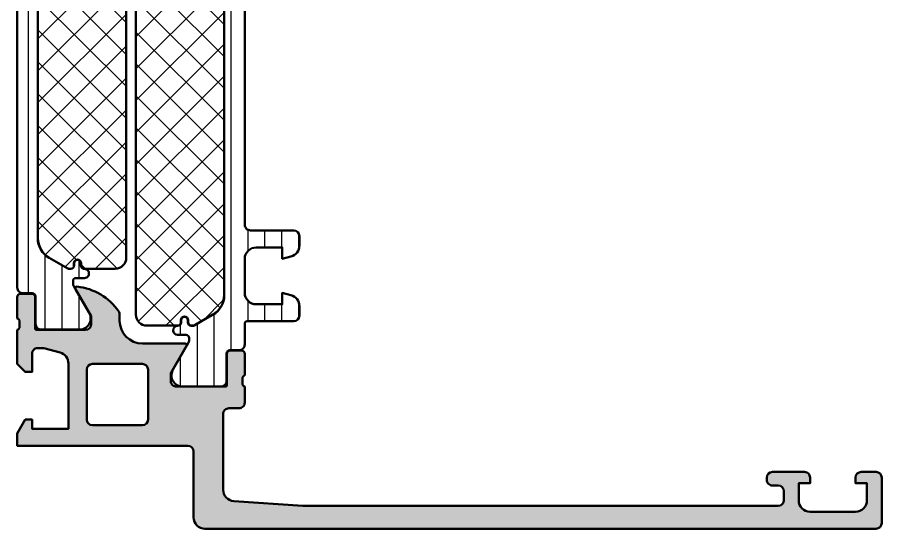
# Model space of a CAD drawing. Extents: x 0 to 78, y 0 to 90.
# Drawn here: x 2 to 78, y 0 to 45 of the extents above; entities that cross this region are included whole.
import ezdxf

# ---------------------------------------------------------------- set-up
doc = ezdxf.new("R2010")
doc.units = 0
for name, color, linetype, lineweight in [('0S-Alu contour', 7, 'Continuous', 50), ('0S-Alu hatch', 252, 'Continuous', 25), ('0S-Plastic contour', 254, 'Continuous', 50), ('0S-Plastic hatch', 253, 'Continuous', 25), ('0S-PT contour', 91, 'Continuous', 50), ('0S-PT hatch', 103, 'Continuous', 25)]:
    doc.layers.add(name, color=color, linetype=linetype, lineweight=lineweight)
pattern_1 = [(90, (0, 0), (-1.4859, 0), [])]
pattern_2 = [(135, (0, 0), (-1.403165018917055, -1.403165018917055), []), (225, (0, 0), (1.403165018917055, -1.403165018917055), [])]

# ---------------------------------------------------------------- blocks, each defined once
blk = doc.blocks.new('462450__830C498E_CF6E_484A_AFE0_2B5BCE3E3419_')
at = {"layer": '0S-Alu hatch'}
h = blk.add_hatch(color=256, dxfattribs=at)
edge = h.paths.add_edge_path()
edge.add_ellipse((18.50008919625605, 1.003023900099321), major_axis=(-1.000000000000048, 0), ratio=1, start_angle=0, end_angle=90.0000000000008, ccw=False)
edge.add_line((17.500089196256, 1.003023900099321), (17.50008919625649, 6.802922644659048))
edge.add_arc((17.0000891962565, 6.802922644659105), 0.4999999999999929, 0, 90)
edge.add_line((17.0000891962565, 7.302922644659098), (2.000224999478859, 7.302922644658863))
edge.add_line((2.000224999478859, 7.302922644658863), (2.000224999478433, 8.390580466918735))
edge.add_line((2.000224999478433, 8.390580466918735), (2.700212792447601, 9.603023900099487))
edge.add_line((2.700212792447601, 9.603023900099487), (3.300212792447567, 9.60302390009926))
edge.add_line((3.300212792447567, 9.60302390009926), (3.300212792447609, 8.80285051844325))
edge.add_line((3.300212792447609, 8.80285051844325), (6.500118103795315, 8.802850518443023))
edge.add_line((6.500118103795315, 8.802850518443023), (6.500118103797348, 14.5358521888871))
edge.add_arc((5.500118103797376, 14.53585218888744), 0.9999999999999715, 0, 75.0000000000012)
edge.add_line((5.758937148899869, 15.50177801517649), (4.325050393796928, 15.88598681324401))
edge.add_arc((4.195640871245643, 15.40302390009934), 0.5000000000001429, 75.00000000000148, 90.0000000000016)
edge.add_line((4.195640871245629, 15.90302390009948), (3.800212792446714, 15.9030239000995))
edge.add_arc((3.800212792446686, 15.4030239000995), 0.5, 89.99999999999675, 180)
edge.add_line((3.300212792446686, 15.4030239000995), (3.300212792447624, 13.80286251982015))
edge.add_line((3.300212792447624, 13.80286251982015), (2.700206688932922, 13.80286251981992))
edge.add_line((2.700206688932922, 13.80286251981992), (2.000224999478433, 14.50287472685136))
edge.add_line((2.000224999478433, 14.50287472685136), (2.000224999479783, 17.50302390009932))
edge.add_arc((1.921388552936761, 17.77054449209241), 0.2788950563274156, 286.4198764194896, 361.1645893740969)
edge.add_line((2.20022599947979, 17.77621290009078), (2.200225999479783, 18.22980690009081))
edge.add_arc((1.92135790383665, 18.23546755956785), 0.2789255417371147, 358.8371299271163, 433.5754054446469)
edge.add_line((2.0002249994798, 18.50301090009076), (2.000224999479783, 20.38302190009929))
edge.add_ellipse((2.300224999479781, 20.38302190009931), major_axis=(-0.2999999999999976, 0), ratio=1, start_angle=270.0000000000001, end_angle=360, ccw=False)
edge.add_line((2.30022499947978, 20.6830219000993), (3.280199318522591, 20.68302190009929))
edge.add_ellipse((3.280199318522592, 20.38302190009931), major_axis=(-0.2999999999999794, 0), ratio=1, start_angle=180, end_angle=270.00000000000034, ccw=False)
edge.add_line((3.580199318522574, 20.38302190009931), (3.580199318522574, 17.62302390009928))
edge.add_arc((3.700199318522621, 17.6230239000993), 0.1200000000000472, 180, 270)
edge.add_line((3.700199318522621, 17.50302390009925), (8.00013431649789, 17.50302390009925))
edge.add_arc((8.000134316497864, 18.00302390009922), 0.4999999999999716, 270.0000000000033, 360)
edge.add_line((8.500134316497835, 18.00302390009922), (8.500134316497778, 18.70302390009928))
edge.add_line((8.500134316497778, 18.70302390009928), (7.118638858875513, 21.09584422312668))
edge.add_ellipse((7.23844368471386, 21.16501357157426), major_axis=(-0.1383386968957694, 0), ratio=1, start_angle=-97.7024374942414, end_angle=29.999999999854595, ccw=False)
edge.add_ellipse((6.760956421657511, 16.32541027085277), major_axis=(-5.001352405552537, 0), ratio=1, start_angle=213.831086461185, end_angle=264.3081108363633, ccw=False)
edge.add_ellipse((10.50013431649695, 18.83154717032778), major_axis=(-0.4999999999999495, 0), ratio=1, start_angle=180, end_angle=213.827612701353, ccw=False)
edge.add_line((11.00013431649689, 18.83154717032777), (11.00013431649839, 18.30292952139657))
edge.add_arc((13.00013431649835, 18.30292952139977), 1.999999999999957, 180, 269.9999999999964)
edge.add_line((13.00013431649822, 16.30292952139981), (16.76201453184853, 16.30292952139958))
edge.add_ellipse((16.76201453184933, 16.16480973675074), major_axis=(-0.1381197846488362, 0), ratio=1, start_angle=150.0000000003202, end_angle=270.0000000003346, ccw=False)
edge.add_line((16.88162977412084, 16.09574984442699), (15.50013431649851, 13.70292952139951))
edge.add_line((15.50013431649851, 13.70292952139951), (15.50013431649844, 13.00292952139936))
edge.add_arc((16.0001343164984, 13.00292952139938), 0.4999999999999574, 180, 270.0000000000008)
edge.add_line((16.0001343164984, 12.50292952139942), (20.30015999745562, 12.50292952139942))
edge.add_arc((20.30015999745563, 12.62292952139938), 0.1199999999999619, 269.9999999999966, 360)
edge.add_line((20.42015999745559, 12.62292952139938), (20.42015999745558, 15.38292752139937))
edge.add_ellipse((20.7201599974556, 15.38292752139936), major_axis=(-0.3000000000000114, 0), ratio=1, start_angle=270, end_angle=360, ccw=False)
edge.add_line((20.7201599974556, 15.68292752139938), (21.70013431649836, 15.68292752139938))
edge.add_ellipse((21.70013431649836, 15.38292752139936), major_axis=(-0.3000000000000131, 0), ratio=1, start_angle=180, end_angle=269.9999999999993, ccw=False)
edge.add_line((22.00013431649837, 15.38292752139937), (22.00013431649838, 13.50291652139087))
edge.add_arc((22.07900141214156, 13.23537318086792), 0.2789255417371599, 106.4245945553558, 181.1628700728862)
edge.add_line((21.80013331649838, 13.22971252139087), (21.80013331649837, 12.77611852139086))
edge.add_arc((22.07897076304142, 12.77045011339248), 0.2788950563274378, 178.8354106259031, 253.5801235805096)
edge.add_line((22.00013431649838, 12.50292952139936), (22.00013431649836, 11.10292799552051))
edge.add_ellipse((21.50013431649824, 11.10292799552083), major_axis=(-0.5000000000001174, 0), ratio=1, start_angle=89.999999999963, end_angle=180, ccw=False)
edge.add_line((21.50013431649792, 10.60292799552071), (20.60013431649691, 10.60292799552071))
edge.add_arc((20.59999657905572, 10.10302063113705), 0.4999073833587774, 89.98421352749843, 179.9972906702997)
edge.add_line((20.10008919625585, 10.10304427011941), (20.1000891962572, 3.435224590089134))
edge.add_arc((21.10008919625719, 3.435224590089333), 0.9999999999999857, 180, 265.9042045137903)
edge.add_line((21.028664946924, 2.437778563175013), (27.10009529977538, 2.003020848341421))
edge.add_line((27.10009529977538, 2.003020848341421), (68.9000891962562, 2.003020848341648))
edge.add_arc((68.90007263279722, 2.503037411801088), 0.5000165637337787, 270.0018979697134, 359.9981020302674)
edge.add_line((69.40008919625666, 2.503020848341935), (69.40008919625711, 3.303023900099219))
edge.add_arc((68.90005409709146, 3.302988800933817), 0.5000351003975082, 0.0040217857437439, 89.99597821421769)
edge.add_line((68.90008919625711, 3.803023900099461), (68.40008919625711, 3.803023900099461))
edge.add_ellipse((68.4000891962563, 4.303023900100011), major_axis=(-0.5000000000005507, 0), ratio=1, start_angle=0, end_angle=90.00000000009283, ccw=False)
edge.add_line((67.90008919625575, 4.303023900100015), (67.9000891962562, 4.503023900099279))
edge.add_ellipse((68.4000891962562, 4.503023900099495), major_axis=(-0.5000000000000142, 0), ratio=1, start_angle=270.00000000000165, end_angle=360, ccw=False)
edge.add_line((68.4000891962562, 5.003023900099506), (71.20007698922541, 5.003023900099279))
edge.add_ellipse((71.200134464028, 4.50308137490278), major_axis=(-0.4999425285002313, 0), ratio=1, start_angle=179.9934131155661, end_angle=270.0065868843641, ccw=False)
edge.add_line((71.7000769892245, 4.503023900099579), (71.70007698922495, 4.003023900099279))
edge.add_line((71.70007698922495, 4.003023900099279), (70.70007698922541, 4.003023900099279))
edge.add_line((70.70007698922541, 4.003023900099279), (70.70007698922495, 2.503023900099506))
edge.add_arc((71.70015385893407, 2.503100769808625), 1.000076872663367, 180.0044039714515, 269.9955960286358)
edge.add_line((71.70007698922495, 1.503023900099506), (75.70007698922541, 1.503023900099279))
edge.add_arc((75.70011396291864, 2.502986926405142), 0.9999630269894156, 269.9978814850967, 360.0021185150526)
edge.add_line((76.7000769892245, 2.503023900100976), (76.70007698922495, 4.003023900099961))
edge.add_line((76.70007698922495, 4.003023900099961), (75.70007698922495, 4.003023900099279))
edge.add_line((75.70007698922495, 4.003023900099279), (75.70007698922495, 4.503023900099051))
edge.add_ellipse((76.20011388801457, 4.502987001309651), major_axis=(-0.5000369001510369, 0), ratio=1, start_angle=270.00422797775406, end_angle=359.99577202221616, ccw=False)
edge.add_line((76.20007698922541, 5.003023900099265), (77.50012581735086, 5.003023900099279))
edge.add_ellipse((77.50005832983322, 4.502956412582552), major_axis=(-0.5000674920706774, 0), ratio=1, start_angle=180.007732456117, end_angle=269.9922675438743, ccw=False)
edge.add_line((78.00012581734995, 4.503023900100112), (78.00012581734995, 0.503023900099052))
edge.add_ellipse((77.5000583298323, 0.503091387616933), major_axis=(-0.5000674920716048, 0), ratio=1, start_angle=90.00773245612731, end_angle=179.9922675437889, ccw=False)
edge.add_line((77.50012581734995, 0.0030239000992792), (18.50008919625607, 0.0030239000992722))
edge = h.paths.add_edge_path()
edge.add_arc((13.00011810379578, 14.00292264465908), 0.5, 0, 90)
edge.add_line((13.00011810379578, 14.50292264465908), (8.600118103795692, 14.50292264465884))
edge.add_arc((8.600118103795692, 14.00292264465884), 0.5, 90, 180)
edge.add_line((8.100118103795692, 14.00292264465884), (8.100118103795692, 9.602922644658975))
edge.add_arc((8.600118103795692, 9.602922644658975), 0.5, 180, 270)
edge.add_line((8.600118103795692, 9.102922644658975), (13.00011810379578, 9.102922644658975))
edge.add_arc((13.00011810379578, 9.602922644658975), 0.5, 270, 360)
edge.add_line((13.50011810379578, 9.602922644658975), (13.50011810379578, 14.00292264465908))
at = {"layer": '0S-Alu contour', "color": 7}
for points in [[(2.30022499947978, 20.6830219000993), (3.280199318522591, 20.68302190009929)], [(8.500134316497835, 18.00302390009922), (8.500134316497778, 18.70302390009928), (7.118638858875513, 21.09584422312668)], [(2.0002249994798, 18.50301090009076), (2.000224999479783, 20.38302190009929)], [(3.580199318522574, 20.38302190009931), (3.580199318522574, 17.62302390009928)], [(11.00013431649689, 18.83154717032777), (11.00013431649839, 18.30292952139657)], [(3.300212792446686, 15.4030239000995), (3.300212792447624, 13.80286251982015), (2.700206688932922, 13.80286251981992), (2.000224999478433, 14.50287472685136), (2.000224999479783, 17.50302390009932)], [(2.20022599947979, 17.77621290009078), (2.200225999479783, 18.22980690009081)], [(3.700199318522621, 17.50302390009925), (8.00013431649789, 17.50302390009925)], [(13.00013431649822, 16.30292952139981), (16.76201453184853, 16.30292952139958)], [(16.88162977412084, 16.09574984442699), (15.50013431649851, 13.70292952139951), (15.50013431649844, 13.00292952139936)], [(4.195640871245629, 15.90302390009948), (3.800212792446714, 15.9030239000995)], [(5.758937148899869, 15.50177801517649), (4.325050393796928, 15.88598681324401)], [(20.42015999745559, 12.62292952139938), (20.42015999745558, 15.38292752139937)], [(20.7201599974556, 15.68292752139938), (21.70013431649836, 15.68292752139938)], [(22.00013431649837, 15.38292752139937), (22.00013431649838, 13.50291652139087)], [(17.0000891962565, 7.302922644659098), (2.000224999478859, 7.302922644658863), (2.000224999478433, 8.390580466918735), (2.700212792447601, 9.603023900099487), (3.300212792447567, 9.60302390009926), (3.300212792447609, 8.80285051844325), (6.500118103795315, 8.802850518443023), (6.500118103797348, 14.5358521888871)], [(13.00011810379578, 14.50292264465908), (8.600118103795692, 14.50292264465884)], [(8.100118103795692, 14.00292264465884), (8.100118103795692, 9.602922644658975)], [(13.50011810379578, 9.602922644658975), (13.50011810379578, 14.00292264465908)], [(21.80013331649838, 13.22971252139087), (21.80013331649837, 12.77611852139086)], [(16.0001343164984, 12.50292952139942), (20.30015999745562, 12.50292952139942)], [(22.00013431649838, 12.50292952139936), (22.00013431649836, 11.10292799552051)], [(20.10008919625585, 10.10304427011941), (20.1000891962572, 3.435224590089134)], [(21.50013431649792, 10.60292799552071), (20.60013431649691, 10.60292799552071)], [(8.600118103795692, 9.102922644658975), (13.00011810379578, 9.102922644658975)], [(17.500089196256, 1.003023900099321), (17.50008919625649, 6.802922644659048)], [(68.4000891962562, 5.003023900099506), (71.20007698922541, 5.003023900099279)], [(76.20007698922541, 5.003023900099265), (77.50012581735086, 5.003023900099279)], [(67.90008919625575, 4.303023900100015), (67.9000891962562, 4.503023900099279)], [(68.90008919625711, 3.803023900099461), (68.40008919625711, 3.803023900099461)], [(71.7000769892245, 4.503023900099579), (71.70007698922495, 4.003023900099279), (70.70007698922541, 4.003023900099279), (70.70007698922495, 2.503023900099506)], [(76.7000769892245, 2.503023900100976), (76.70007698922495, 4.003023900099961), (75.70007698922495, 4.003023900099279), (75.70007698922495, 4.503023900099051)], [(78.00012581734995, 4.503023900100112), (78.00012581734995, 0.503023900099052)], [(69.40008919625666, 2.503020848341935), (69.40008919625711, 3.303023900099219)], [(21.028664946924, 2.437778563175013), (27.10009529977538, 2.003020848341421), (68.9000891962562, 2.003020848341648)], [(71.70007698922495, 1.503023900099506), (75.70007698922541, 1.503023900099279)], [(77.50012581734995, 0.0030239000992792), (18.50008919625607, 0.0030239000992722)]]:
    blk.add_lwpolyline(points, dxfattribs=at)
at = {"layer": '0S-Alu contour', "color": 7, "extrusion": (0, 0, -1)}
for centre, radius, start, end in [((-7.23844368471386, 21.16501357157426), 0.1383386968957694, 330.0000000001454, 97.70243749424141), ((-6.760956421657511, 16.32541027085277), 5.001352405552537, 95.69188916363666, 146.168913538815), ((-2.300224999479781, 20.38302190009931), 0.2999999999999976, 0, 89.99999999999991), ((-3.280199318522592, 20.38302190009931), 0.2999999999999794, 89.99999999999967, 180), ((-10.50013431649695, 18.83154717032778), 0.4999999999999495, 146.172387298647, 180), ((-16.76201453184933, 16.16480973675074), 0.1381197846488362, 89.99999999966545, 209.9999999996799), ((-20.7201599974556, 15.38292752139936), 0.3000000000000114, 0, 90), ((-21.70013431649836, 15.38292752139936), 0.3000000000000131, 90.00000000000067, 180), ((-21.50013431649824, 11.10292799552083), 0.5000000000001174, 180, 270.000000000037), ((-68.4000891962562, 4.503023900099495), 0.5000000000000142, 0, 89.99999999999837), ((-71.200134464028, 4.50308137490278), 0.4999425285002313, 89.99341311563593, 180.006586884434), ((-76.20011388801457, 4.502987001309651), 0.5000369001510369, 0.004227977783813, 89.99577202224596), ((-77.50005832983322, 4.502956412582552), 0.5000674920706774, 90.0077324561257, 179.992267543883), ((-68.4000891962563, 4.303023900100011), 0.5000000000005507, 269.9999999999072, 0), ((-18.50008919625605, 1.003023900099321), 1.000000000000048, 269.9999999999992, 0), ((-77.5000583298323, 0.503091387616933), 0.5000674920716048, 180.0077324562112, 269.9922675438727)]:
    blk.add_arc(centre, radius, start, end, dxfattribs=at)
at = {"layer": '0S-Alu contour', "color": 7}
for centre, radius, start, end in [((1.92135790383665, 18.23546755956785), 0.2789255417371147, 358.8371299271163, 73.57540544464696), ((13.00013431649835, 18.30292952139977), 1.999999999999957, 180, 269.9999999999964), ((1.921388552936761, 17.77054449209241), 0.2788950563274156, 286.4198764194896, 1.164589374096924), ((3.700199318522621, 17.6230239000993), 0.1200000000000472, 180, 270), ((8.000134316497864, 18.00302390009922), 0.4999999999999716, 270.0000000000033, 0), ((3.800212792446686, 15.4030239000995), 0.5, 89.99999999999675, 180), ((4.195640871245643, 15.40302390009934), 0.5000000000001429, 75.00000000000148, 90.0000000000016), ((5.500118103797376, 14.53585218888744), 0.9999999999999715, 0, 75.0000000000012), ((8.600118103795692, 14.00292264465884), 0.5, 90, 180), ((13.00011810379578, 14.00292264465908), 0.5, 0, 90), ((16.0001343164984, 13.00292952139938), 0.4999999999999574, 180, 270.0000000000008), ((22.07900141214156, 13.23537318086792), 0.2789255417371599, 106.4245945553558, 181.1628700728862), ((20.30015999745563, 12.62292952139938), 0.1199999999999619, 269.9999999999966, 0), ((22.07897076304142, 12.77045011339248), 0.2788950563274378, 178.8354106259031, 253.5801235805096), ((20.59999657905572, 10.10302063113705), 0.4999073833587774, 89.98421352749843, 179.9972906702997), ((8.600118103795692, 9.602922644658975), 0.5, 180, 270), ((13.00011810379578, 9.602922644658975), 0.5, 270, 0), ((17.0000891962565, 6.802922644659105), 0.4999999999999929, 0, 90), ((68.90005409709146, 3.302988800933817), 0.5000351003975082, 0.0040217857437439, 89.99597821421769), ((21.10008919625719, 3.435224590089333), 0.9999999999999857, 180, 265.9042045137903), ((68.90007263279722, 2.503037411801088), 0.5000165637337787, 270.0018979697134, 359.9981020302674), ((71.70015385893407, 2.503100769808625), 1.000076872663367, 180.0044039714515, 269.9955960286358), ((75.70011396291864, 2.502986926405142), 0.9999630269894156, 269.9978814850967, 0.0021185150526193)]:
    blk.add_arc(centre, radius, start, end, dxfattribs=at)
blk = doc.blocks.new('284595__E74F03B7_A7FE_47A0_868B_E4A21D942845___0EAB4487_443A_42F8_9140_48E442396E4C_')
at = {"layer": '0S-Plastic hatch'}
h = blk.add_hatch(dxfattribs=at)
h.set_pattern_fill('ANSI31', color=256, scale=0.4680000000000001, angle=45, style=0)
h.set_pattern_definition(pattern_1)
edge = h.paths.add_edge_path()
edge.add_arc((26.30028497911076, 63.75292952144656), 0.4999999999999858, 0, 89.99999999999837)
edge.add_line((26.30028497911077, 64.25292952144655), (22.20028497911076, 64.25292952144649))
edge.add_ellipse((22.20028497911074, 64.45292952144649), major_axis=(-0.2000000000000028, 0), ratio=1, start_angle=0, end_angle=90.00000000000409, ccw=False)
edge.add_line((22.00028497911074, 64.45292952144649), (22.00028497911075, 66.292935200356))
edge.add_arc((21.50028765801305, 66.29293520035601), 0.4999973210976947, 0, 90.000306982025)
edge.add_line((21.50028497910386, 66.79293252144653), (20.68995364577051, 66.79293252144652))
edge.add_ellipse((20.68995364577054, 67.09293252144654), major_axis=(-0.3000000000000256, 0), ratio=1, start_angle=0, end_angle=89.99999999999528, ccw=False)
edge.add_line((20.38995364577051, 67.09293252144653), (20.39028559616753, 69.49293090438279))
edge.add_arc((19.89028961872891, 69.49293354400788), 0.4999959774455904, 359.9996975182267, 450.0003024811834)
edge.add_line((19.89028697910385, 69.99292952144648), (16.41374548100435, 69.99292952144651))
edge.add_arc((16.5560561299957, 69.00311144672366), 0.9999960709244742, 98.18160805189984, 212.7270160998403)
edge.add_line((15.71480348100436, 68.46247652144652), (17.03332033031551, 66.17873803477421))
edge.add_ellipse((16.60030761358519, 65.9287380604747), major_axis=(-0.4999999999999406, 0), ratio=1, start_angle=179.9942561767025, end_angle=209.9999965993448, ccw=False)
edge.add_line((17.10030761107268, 65.92868793616069), (17.10028497910133, 65.70292952146409))
edge.add_ellipse((16.85028497908383, 65.70292952146404), major_axis=(-0.2500000000174971, 0), ratio=1, start_angle=90.0000000000008, end_angle=180, ccw=False)
edge.add_line((16.85028497908384, 65.45292952144655), (16.09987833971975, 65.45292952144652))
edge.add_arc((16.09987833971975, 65.05367044832977), 0.3992590731167524, 90, 270)
edge.add_ellipse((16.09987833971976, 64.35292952144644), major_axis=(-0.3014818537665747, 0), ratio=1, start_angle=180, end_angle=270.00000000000136, ccw=False)
edge.add_line((16.40136019348633, 64.35292952144644), (16.40136019348633, 64.15235872616027))
edge.add_arc((16.70078939820009, 64.1523587261603), 0.2994292047137605, 180, 360)
edge.add_line((17.00021860291385, 64.1523587261603), (17.00021860291386, 64.35292952144658))
edge.add_ellipse((17.30021860291383, 64.35292952144655), major_axis=(-0.2999999999999723, 0), ratio=1, start_angle=273.39363927145496, end_angle=360, ccw=False)
edge.add_line((17.2824599370254, 64.65240344315905), (17.46529778857118, 64.65240344315905))
edge.add_ellipse((17.46529778857136, 64.45240344315914), major_axis=(-0.1999999999999034, 0), ratio=1, start_angle=240.0000000000336, end_angle=270.0000000000529, ccw=False)
edge.add_line((17.56529778857122, 64.625608523916), (19.20028497911077, 63.68164822933627))
edge.add_ellipse((18.20028497911083, 61.94959742176747), major_axis=(-1.999999999999896, 0), ratio=1, start_angle=180, end_angle=240.0000000000005, ccw=False)
edge.add_line((20.20028497911074, 61.94959742176748), (20.20028497911074, 20.55626162107838))
edge.add_ellipse((18.20028497911078, 20.5562616210784), major_axis=(-1.99999999999996, 0), ratio=1, start_angle=119.99999999999909, end_angle=180, ccw=False)
edge.add_line((19.20028497911073, 18.82421081350954), (17.56529778857123, 17.88025051893002))
edge.add_ellipse((17.46529778857104, 18.05345559968675), major_axis=(-0.1999999999999573, 0), ratio=1, start_angle=90.00000000006719, end_angle=120.000000000071, ccw=False)
edge.add_line((17.46529778857128, 17.8534555996868), (17.28245993702538, 17.85345559968685))
edge.add_ellipse((17.3002186029138, 18.1529295213993), major_axis=(-0.2999999999999499, 0), ratio=1, start_angle=0, end_angle=86.60636072854618, ccw=False)
edge.add_line((17.00021860291385, 18.1529295213993), (17.00021860291386, 18.35350031668555))
edge.add_arc((16.70078939820009, 18.35350031668557), 0.2994292047137641, 0, 180)
edge.add_line((16.40136019348633, 18.35350031668557), (16.40136019348634, 18.15292952139929))
edge.add_ellipse((16.09987833971981, 18.15292952139941), major_axis=(-0.3014818537665249, 0), ratio=1, start_angle=89.99999999998852, end_angle=180, ccw=False)
edge.add_arc((16.09987833971975, 17.4521885945161), 0.3992590731167667, 90, 270)
edge.add_line((16.09987833971975, 17.05292952139933), (16.85028497908388, 17.05292952139932))
edge.add_ellipse((16.85028497908386, 16.80292952138184), major_axis=(-0.2500000000174793, 0), ratio=1, start_angle=180, end_angle=269.9999999999943, ccw=False)
edge.add_line((17.10028497910134, 16.80292952138184), (17.10030761107269, 16.57717110668496))
edge.add_ellipse((16.60030761358509, 16.57712098237117), major_axis=(-0.5000000000000494, 0), ratio=1, start_angle=150.0000034006562, end_angle=180.0057438232342, ccw=False)
edge.add_line((17.03332033031551, 16.3271210080716), (15.71480348100436, 14.04338252139932))
edge.add_arc((16.5560561299957, 13.50274759612217), 0.9999960709244671, 147.2729839001594, 261.8183919481003)
edge.add_line((16.41374548100435, 12.51292952139933), (19.89028697910385, 12.51292952139933))
edge.add_arc((19.89028961872891, 13.01292549883794), 0.4999959774455833, 269.9996975188153, 360.0003024817733)
edge.add_line((20.39028559616753, 13.01292813846814), (20.38995364577051, 15.41292652139931))
edge.add_ellipse((20.68995364577052, 15.41292652139931), major_axis=(-0.3000000000000114, 0), ratio=1, start_angle=270, end_angle=360, ccw=False)
edge.add_line((20.68995364577052, 15.71292652139932), (21.50028497910387, 15.71292652139932))
edge.add_arc((21.50028765801305, 16.21292384248984), 0.4999973210976948, 269.9996930179751, 360)
edge.add_line((22.00028497911075, 16.21292384248984), (22.00028497911075, 18.05292952139926))
edge.add_ellipse((22.20028497911077, 18.05292952139931), major_axis=(-0.2000000000000277, 0), ratio=1, start_angle=270.0000000000122, end_angle=360, ccw=False)
edge.add_line((22.20028497911073, 18.25292952139934), (26.30028497911076, 18.25292952139928))
edge.add_arc((26.30028497911075, 18.75292952139928), 0.5, 270.0000000000008, 360)
edge.add_line((26.80028497911075, 18.75292952139928), (26.80028497911074, 19.58367874477365))
edge.add_arc((25.80028497911075, 19.58367874477366), 0.9999999999999893, 0, 74.99999999999902)
edge.add_line((26.05910402421329, 20.54960457106272), (25.30028497911075, 20.75292952139934))
edge.add_line((25.30028497911075, 20.75292952139934), (25.30028497911075, 19.75292952139934))
edge.add_line((25.30028497911075, 19.75292952139934), (23.00028497911075, 19.75292952139934))
edge.add_ellipse((23.00028497911074, 20.75292952139934), major_axis=(-0.9999999999999964, 0), ratio=1, start_angle=0, end_angle=90.00000000000023, ccw=False)
edge.add_line((22.00028497911074, 20.75292952139934), (22.00028497911075, 23.75292952139941))
edge.add_ellipse((23.00028497911068, 23.75292952139933), major_axis=(-0.9999999999999324, 0), ratio=1, start_angle=269.99999999999716, end_angle=360, ccw=False)
edge.add_line((23.00028497911073, 24.75292952139927), (25.30028497911074, 24.75292952139933))
edge.add_line((25.30028497911074, 24.75292952139933), (25.30028497911074, 23.7529295213994))
edge.add_line((25.30028497911074, 23.7529295213994), (26.0591040242132, 23.95625447173587))
edge.add_arc((25.80028497911066, 24.92218029802504), 1.000000000000099, 284.9999999999999, 360)
edge.add_line((26.80028497911076, 24.92218029802504), (26.80028497911075, 25.75292952139937))
edge.add_arc((26.30028497911078, 25.75292952139937), 0.4999999999999681, 0, 89.99999999999837)
edge.add_line((26.30028497911079, 26.25292952139933), (22.50028497911074, 26.25292952139935))
edge.add_ellipse((22.50028497911072, 26.75292952139933), major_axis=(-0.4999999999999858, 0), ratio=1, start_angle=0, end_angle=90.00000000000239, ccw=False)
edge.add_line((22.00028497911074, 26.75292952139933), (22.00028497911075, 55.75292952144648))
edge.add_ellipse((22.50028497911074, 55.75292952144653), major_axis=(-0.4999999999999965, 0), ratio=1, start_angle=270.0000000000004, end_angle=360, ccw=False)
edge.add_line((22.50028497911074, 56.25292952144653), (26.30028497911081, 56.25292952144652))
edge.add_arc((26.30028497911078, 56.75292952144648), 0.4999999999999574, 270.0000000000041, 360)
edge.add_line((26.80028497911074, 56.75292952144648), (26.80028497911075, 57.58367874482093))
edge.add_arc((25.80028497911077, 57.58367874482093), 0.9999999999999786, 0, 75.00000000000098)
edge.add_line((26.05910402421327, 58.54960457110998), (25.30028497911074, 58.75292952144652))
edge.add_line((25.30028497911074, 58.75292952144652), (25.30028497911074, 57.75292952144653))
edge.add_line((25.30028497911074, 57.75292952144653), (23.00028497911077, 57.75292952144653))
edge.add_ellipse((23.00028497911074, 58.75292952144652), major_axis=(-1, 0), ratio=1, start_angle=0, end_angle=90.00000000000159, ccw=False)
edge.add_line((22.00028497911074, 58.75292952144651), (22.00028497911075, 61.75292952144658))
edge.add_ellipse((23.00028497911076, 61.75292952144651), major_axis=(-1.00000000000001, 0), ratio=1, start_angle=269.99999999999795, end_angle=360, ccw=False)
edge.add_line((23.00028497911079, 62.75292952144653), (25.30028497911074, 62.75292952144647))
edge.add_line((25.30028497911074, 62.75292952144647), (25.30028497911074, 61.75292952144654))
edge.add_line((25.30028497911074, 61.75292952144654), (26.0591040242133, 61.95625447178318))
edge.add_arc((25.80028497911082, 62.92218029807218), 0.9999999999999237, 284.9999999999984, 360)
edge.add_line((26.80028497911075, 62.92218029807218), (26.80028497911074, 63.75292952144656))
at = {"layer": '0S-Plastic contour', "color": 7}
for points in [[(19.89028697910385, 69.99292952144648), (16.41374548100435, 69.99292952144651)], [(20.38995364577051, 67.09293252144653), (20.39028559616753, 69.49293090438279)], [(15.71480348100436, 68.46247652144652), (17.03332033031551, 66.17873803477421)], [(21.50028497910386, 66.79293252144653), (20.68995364577051, 66.79293252144652)], [(22.00028497911074, 64.45292952144649), (22.00028497911075, 66.292935200356)], [(16.85028497908384, 65.45292952144655), (16.09987833971975, 65.45292952144652)], [(17.10030761107268, 65.92868793616069), (17.10028497910133, 65.70292952146409)], [(17.2824599370254, 64.65240344315905), (17.46529778857118, 64.65240344315905)], [(17.56529778857122, 64.625608523916), (19.20028497911077, 63.68164822933627)], [(16.40136019348633, 64.35292952144644), (16.40136019348633, 64.15235872616027)], [(17.00021860291385, 64.1523587261603), (17.00021860291386, 64.35292952144658)], [(26.30028497911077, 64.25292952144655), (22.20028497911076, 64.25292952144649)], [(26.80028497911075, 62.92218029807218), (26.80028497911074, 63.75292952144656)], [(23.00028497911079, 62.75292952144653), (25.30028497911074, 62.75292952144647), (25.30028497911074, 61.75292952144654), (26.0591040242133, 61.95625447178318)], [(20.20028497911074, 61.94959742176748), (20.20028497911074, 20.55626162107838)], [(22.00028497911074, 58.75292952144651), (22.00028497911075, 61.75292952144658)], [(26.05910402421327, 58.54960457110998), (25.30028497911074, 58.75292952144652), (25.30028497911074, 57.75292952144653), (23.00028497911077, 57.75292952144653)], [(26.80028497911074, 56.75292952144648), (26.80028497911075, 57.58367874482093)], [(22.50028497911074, 56.25292952144653), (26.30028497911081, 56.25292952144652)], [(22.00028497911074, 26.75292952139933), (22.00028497911075, 55.75292952144648)], [(26.30028497911079, 26.25292952139933), (22.50028497911074, 26.25292952139935)], [(26.80028497911076, 24.92218029802504), (26.80028497911075, 25.75292952139937)], [(23.00028497911073, 24.75292952139927), (25.30028497911074, 24.75292952139933), (25.30028497911074, 23.7529295213994), (26.0591040242132, 23.95625447173587)], [(22.00028497911074, 20.75292952139934), (22.00028497911075, 23.75292952139941)], [(26.05910402421329, 20.54960457106272), (25.30028497911075, 20.75292952139934), (25.30028497911075, 19.75292952139934), (23.00028497911075, 19.75292952139934)], [(26.80028497911075, 18.75292952139928), (26.80028497911074, 19.58367874477365)], [(16.40136019348633, 18.35350031668557), (16.40136019348634, 18.15292952139929)], [(17.00021860291385, 18.1529295213993), (17.00021860291386, 18.35350031668555)], [(19.20028497911073, 18.82421081350954), (17.56529778857123, 17.88025051893002)], [(22.20028497911073, 18.25292952139934), (26.30028497911076, 18.25292952139928)], [(17.46529778857128, 17.8534555996868), (17.28245993702538, 17.85345559968685)], [(22.00028497911075, 16.21292384248984), (22.00028497911075, 18.05292952139926)], [(16.09987833971975, 17.05292952139933), (16.85028497908388, 17.05292952139932)], [(17.10028497910134, 16.80292952138184), (17.10030761107269, 16.57717110668496)], [(17.03332033031551, 16.3271210080716), (15.71480348100436, 14.04338252139932)], [(20.39028559616753, 13.01292813846814), (20.38995364577051, 15.41292652139931)], [(20.68995364577052, 15.71292652139932), (21.50028497910387, 15.71292652139932)], [(16.41374548100435, 12.51292952139933), (19.89028697910385, 12.51292952139933)]]:
    blk.add_lwpolyline(points, dxfattribs=at)
for centre, radius, start, end in [((16.5560561299957, 69.00311144672366), 0.9999960709244742, 98.18160805189984, 212.7270160998403), ((19.89028961872891, 69.49293354400788), 0.4999959774455904, 359.9996975182267, 90.00030248118344), ((21.50028765801305, 66.29293520035601), 0.4999973210976947, 0, 90.000306982025), ((16.09987833971975, 65.05367044832977), 0.3992590731167524, 90, 270), ((16.70078939820009, 64.1523587261603), 0.2994292047137605, 180, 0), ((26.30028497911076, 63.75292952144656), 0.4999999999999858, 0, 89.99999999999837), ((25.80028497911082, 62.92218029807218), 0.9999999999999237, 284.9999999999984, 0), ((25.80028497911077, 57.58367874482093), 0.9999999999999786, 0, 75.00000000000098), ((26.30028497911078, 56.75292952144648), 0.4999999999999574, 270.0000000000041, 0), ((26.30028497911078, 25.75292952139937), 0.4999999999999681, 0, 89.99999999999837), ((25.80028497911066, 24.92218029802504), 1.000000000000099, 284.9999999999999, 0), ((25.80028497911075, 19.58367874477366), 0.9999999999999893, 0, 74.99999999999902), ((16.70078939820009, 18.35350031668557), 0.2994292047137641, 0, 180), ((26.30028497911075, 18.75292952139928), 0.5, 270.0000000000008, 0), ((16.09987833971975, 17.4521885945161), 0.3992590731167667, 90, 270), ((21.50028765801305, 16.21292384248984), 0.4999973210976948, 269.9996930179751, 0), ((16.5560561299957, 13.50274759612217), 0.9999960709244671, 147.2729839001594, 261.8183919481003), ((19.89028961872891, 13.01292549883794), 0.4999959774455833, 269.9996975188153, 0.0003024817733149)]:
    blk.add_arc(centre, radius, start, end, dxfattribs=at)
at = {"layer": '0S-Plastic contour', "color": 7, "extrusion": (0, 0, -1)}
for centre, radius, start, end in [((-20.68995364577054, 67.09293252144654), 0.3000000000000256, 270.0000000000047, 0), ((-16.60030761358519, 65.9287380604747), 0.4999999999999406, 150.0000034006552, 180.0057438232976), ((-16.85028497908383, 65.70292952146404), 0.2500000000174971, 180, 269.9999999999992), ((-16.09987833971976, 64.35292952144644), 0.3014818537665747, 89.99999999999864, 180), ((-17.30021860291383, 64.35292952144655), 0.2999999999999723, 0, 86.60636072854504), ((-17.46529778857136, 64.45240344315914), 0.1999999999999034, 89.99999999994708, 119.9999999999664), ((-22.20028497911074, 64.45292952144649), 0.2000000000000028, 269.9999999999959, 0), ((-18.20028497911083, 61.94959742176747), 1.999999999999896, 119.9999999999995, 180), ((-23.00028497911076, 61.75292952144651), 1.00000000000001, 0, 90.00000000000205), ((-23.00028497911074, 58.75292952144652), 1, 269.9999999999984, 0), ((-22.50028497911074, 55.75292952144653), 0.4999999999999965, 0, 89.99999999999959), ((-22.50028497911072, 26.75292952139933), 0.4999999999999858, 269.9999999999976, 0), ((-23.00028497911068, 23.75292952139933), 0.9999999999999324, 0, 90.00000000000286), ((-18.20028497911078, 20.5562616210784), 1.99999999999996, 180, 240.000000000001), ((-23.00028497911074, 20.75292952139934), 0.9999999999999964, 269.9999999999998, 0), ((-22.20028497911077, 18.05292952139931), 0.2000000000000277, 0, 89.99999999998779), ((-16.09987833971981, 18.15292952139941), 0.3014818537665249, 180, 270.0000000000115), ((-17.3002186029138, 18.1529295213993), 0.2999999999999499, 273.3936392714538, 0), ((-17.46529778857104, 18.05345559968675), 0.1999999999999573, 239.999999999929, 269.9999999999328), ((-16.85028497908386, 16.80292952138184), 0.2500000000174793, 90.0000000000057, 180), ((-16.60030761358509, 16.57712098237117), 0.5000000000000494, 179.9942561767658, 209.9999965993439), ((-20.68995364577052, 15.41292652139931), 0.3000000000000114, 0, 90)]:
    blk.add_arc(centre, radius, start, end, dxfattribs=at)
blk = doc.blocks.new('442380__8EC5AEBF_C366_4B88_8F15_31DC33D6F70D_')
at = {"layer": '0S-PT hatch'}
h = blk.add_hatch(dxfattribs=at)
h.set_pattern_fill('ANSI37', color=256, scale=0.625, angle=90, style=0)
h.set_pattern_definition(pattern_2)
edge = h.paths.add_edge_path()
edge.add_line((16.09987833971942, 64.63313284109483), (13.40028497912786, 64.63313284114196))
edge.add_arc((13.40028497911072, 63.65313284114199), 0.9799999999999685, 89.9999999989981, 180)
edge.add_line((12.42028497911075, 63.65313284114199), (12.42028497911074, 18.85272620170384))
edge.add_arc((13.40028497911075, 18.85272620170383), 0.9799999999999897, 180, 270)
edge.add_line((13.40028497911075, 17.87272620170384), (16.10136019348633, 17.87272620170385))
edge.add_arc((16.10136019348633, 18.15272620170386), 0.2800000000000011, 270.0000000000014, 360)
edge.add_line((16.38136019348633, 18.15272620170386), (16.38136019348634, 18.35329699699009))
edge.add_ellipse((16.7007893982001, 18.35329699699009), major_axis=(-0.3194292047137601, 0), ratio=1, start_angle=180, end_angle=360, ccw=False)
edge.add_line((17.02021860291386, 18.35329699699009), (17.02021860291386, 18.15272620170386))
edge.add_arc((17.30021860291385, 18.15272620170384), 0.2799999999999798, 180, 266.4872129359842)
edge.add_line((17.28306263944236, 17.87325227999136), (17.4652977885712, 17.87325227999136))
edge.add_arc((17.46529778857119, 18.05325227999137), 0.1800000000000068, 270.0000000000033, 300.0000000000008)
edge.add_line((17.5552977885712, 17.89736770731016), (19.19028497911074, 18.84132800188973))
edge.add_arc((18.20028497911075, 20.55605830138294), 1.979999999999984, 299.9999999999994, 360)
edge.add_line((20.18028497911074, 20.55605830138294), (20.18028497911073, 61.94939410207197))
edge.add_arc((18.20028497911075, 61.94939410207197), 1.979999999999982, 0, 59.99999999999985)
edge.add_line((19.19028497911074, 63.66412440156515), (17.55529778857119, 64.60808469614472))
edge.add_arc((17.4652977885712, 64.45220012346358), 0.179999999999936, 59.99999999999221, 89.99999999999324)
edge.add_line((17.46529778857122, 64.63220012346352), (17.28306263944231, 64.63220012346352))
edge.add_arc((17.30021860291385, 64.35272620175103), 0.279999999999997, 93.51278706402572, 180)
edge.add_line((17.02021860291386, 64.35272620175103), (17.02021860291385, 64.1521554064648))
edge.add_ellipse((16.70025179101229, 64.1521554064648), major_axis=(-0.3199668119015619, 0), ratio=1, start_angle=0, end_angle=180, ccw=False)
edge.add_line((16.38028497911073, 64.1521554064648), (16.38028497911073, 64.35272620170386))
edge.add_arc((16.09987833971959, 64.35272620170369), 0.280406639391142, 0, 90.00000000003485)
at = {"layer": '0S-PT contour', "color": 7}
for points in [[(16.09987833971942, 64.63313284109483), (13.40028497912786, 64.63313284114196)], [(17.46529778857122, 64.63220012346352), (17.28306263944231, 64.63220012346352)], [(19.19028497911074, 63.66412440156515), (17.55529778857119, 64.60808469614472)], [(16.38028497911073, 64.1521554064648), (16.38028497911073, 64.35272620170386)], [(17.02021860291386, 64.35272620175103), (17.02021860291385, 64.1521554064648)], [(12.42028497911075, 63.65313284114199), (12.42028497911074, 18.85272620170384)], [(20.18028497911074, 20.55605830138294), (20.18028497911073, 61.94939410207197)], [(16.38136019348633, 18.15272620170386), (16.38136019348634, 18.35329699699009)], [(17.02021860291386, 18.35329699699009), (17.02021860291386, 18.15272620170386)], [(17.5552977885712, 17.89736770731016), (19.19028497911074, 18.84132800188973)], [(13.40028497911075, 17.87272620170384), (16.10136019348633, 17.87272620170385)], [(17.28306263944236, 17.87325227999136), (17.4652977885712, 17.87325227999136)]]:
    blk.add_lwpolyline(points, dxfattribs=at)
for centre, radius, start, end in [((13.40028497911072, 63.65313284114199), 0.9799999999999685, 89.9999999989981, 180), ((16.09987833971959, 64.35272620170369), 0.280406639391142, 0, 90.00000000003485), ((17.30021860291385, 64.35272620175103), 0.279999999999997, 93.51278706402572, 180), ((17.4652977885712, 64.45220012346358), 0.179999999999936, 59.99999999999221, 89.99999999999324), ((18.20028497911075, 61.94939410207197), 1.979999999999982, 0, 59.99999999999985), ((18.20028497911075, 20.55605830138294), 1.979999999999984, 299.9999999999994, 0), ((13.40028497911075, 18.85272620170383), 0.9799999999999897, 180, 270), ((16.10136019348633, 18.15272620170386), 0.2800000000000011, 270.0000000000014, 0), ((17.30021860291385, 18.15272620170384), 0.2799999999999798, 180, 266.4872129359842), ((17.46529778857119, 18.05325227999137), 0.1800000000000068, 270.0000000000033, 300.0000000000008)]:
    blk.add_arc(centre, radius, start, end, dxfattribs=at)
at = {"layer": '0S-PT contour', "color": 7, "extrusion": (0, 0, -1)}
for centre, radius, start, end in [((-16.70025179101229, 64.1521554064648), 0.3199668119015619, 180, 0), ((-16.7007893982001, 18.35329699699009), 0.3194292047137601, 0, 180)]:
    blk.add_arc(centre, radius, start, end, dxfattribs=at)
blk = doc.blocks.new('284595__7FDE638A_19B6_4A21_A08E_454BEDFAC03D___C131B8E4_8E28_4572_8ED6_7CB826C450B0_')
at = {"layer": '0S-Plastic hatch'}
h = blk.add_hatch(dxfattribs=at)
h.set_pattern_fill('ANSI31', color=256, scale=0.4680000000000001, angle=45, style=0)
h.set_pattern_definition(pattern_1)
edge = h.paths.add_edge_path()
edge.add_ellipse((2.500123138440762, 66.30025027842558), major_axis=(-0.4999973210907949, 0), ratio=1, start_angle=269.99969301797483, end_angle=360, ccw=False)
edge.add_line((2.50012581734995, 66.80024759950919), (3.310457150683285, 66.8002475995092))
edge.add_arc((3.31045715068329, 67.1002475995092), 0.2999999999999971, 269.9999999999992, 360)
edge.add_line((3.610457150683287, 67.1002475995092), (3.610125200286263, 69.5002459824455))
edge.add_ellipse((4.110121177724881, 69.50024862207059), major_axis=(-0.4999959774455855, 0), ratio=1, start_angle=-90.0003024811877, end_angle=0.0003024817733034979, ccw=False)
edge.add_line((4.11012381734997, 70.0002445995092), (7.586665315449411, 70.0002445995092))
edge.add_ellipse((7.444354666458062, 69.01042652478634), major_axis=(-0.9999960709244874, 0), ratio=1, start_angle=147.2729839001603, end_angle=261.8183919481006, ccw=False)
edge.add_line((8.285607315449425, 68.4697915995092), (6.967090466145176, 66.18605311284878))
edge.add_arc((7.400103182875517, 65.93605313854925), 0.4999999999999599, 150.0000034006561, 180.0057438232976)
edge.add_line((6.900103185388004, 65.93600301423524), (6.900125817359352, 65.71024459957393))
edge.add_arc((7.150125817376827, 65.71024459957388), 0.2500000000174749, 180, 270.0000000000029)
edge.add_line((7.15012581737684, 65.46024459955642), (7.900532456740934, 65.46024459955638))
edge.add_ellipse((7.900532456740936, 65.06098552643961), major_axis=(-0.3992590731167667, 0), ratio=1, start_angle=90.00000000000023, end_angle=270.0000000000002, ccw=False)
edge.add_arc((7.900532456740916, 64.36024459955628), 0.3014818537665604, 89.99999999999612, 180)
edge.add_line((7.599050602974355, 64.36024459955628), (7.599050602974352, 64.15967380427014))
edge.add_ellipse((7.29962139826059, 64.15967380427017), major_axis=(-0.2994292047137614, 0), ratio=1, start_angle=0, end_angle=180, ccw=False)
edge.add_line((7.000192193546829, 64.15967380427017), (7.000192193546828, 64.36024459955642))
edge.add_arc((6.700192193546863, 64.36024459955641), 0.2999999999999652, 0, 86.60636072854504)
edge.add_line((6.717950859435296, 64.65971852126887), (6.535113007889509, 64.65971852126891))
edge.add_arc((6.535113007889417, 64.45971852126875), 0.2000000000001592, 89.9999999999738, 119.9999999999694)
edge.add_line((6.435113007889435, 64.63292360202583), (4.800125817349915, 63.68896330744612))
edge.add_arc((5.800125817349839, 61.95691249987733), 1.999999999999887, 119.9999999999993, 180)
edge.add_line((3.800125817349952, 61.95691249987733), (3.800125817349939, 25.56357669918825))
edge.add_arc((5.800125817349902, 25.56357669918828), 1.999999999999963, 180, 240.0000000000011)
edge.add_line((4.800125817349955, 23.83152589161941), (6.435113007889445, 22.8875655970399))
edge.add_arc((6.53511300788965, 23.06077067779667), 0.2000000000000031, 239.9999999999328, 269.99999999993)
edge.add_line((6.535113007889406, 22.86077067779666), (6.717950859435303, 22.86077067779672))
edge.add_arc((6.700192193546877, 23.16024459950917), 0.2999999999999499, 273.3936392714538, 360)
edge.add_line((7.000192193546827, 23.16024459950917), (7.000192193546824, 23.36081539479542))
edge.add_ellipse((7.299621398260587, 23.36081539479542), major_axis=(-0.2994292047137623, 0), ratio=1, start_angle=180, end_angle=360, ccw=False)
edge.add_line((7.599050602974349, 23.36081539479542), (7.599050602974347, 23.16024459950916))
edge.add_arc((7.900532456740874, 23.16024459950925), 0.3014818537665267, 180, 270.0000000000103)
edge.add_ellipse((7.900532456740926, 22.45950367262597), major_axis=(-0.399259073116756, 0), ratio=1, start_angle=89.9999999999996, end_angle=269.9999999999996, ccw=False)
edge.add_line((7.900532456740931, 22.06024459950922), (7.1501258173768, 22.06024459950919))
edge.add_arc((7.150125817376824, 21.81024459949171), 0.2500000000174793, 90.0000000000055, 180)
edge.add_line((6.900125817359345, 21.81024459949171), (6.900103185387991, 21.58448618478297))
edge.add_arc((7.40010318287554, 21.58443606046917), 0.4999999999999953, 179.9942561767658, 209.999996599345)
edge.add_line((6.967090466145168, 21.33443608616962), (8.285607315449427, 19.05069759950919))
edge.add_ellipse((7.444354666458082, 18.51006267423204), major_axis=(-0.999996070924473, 0), ratio=1, start_angle=98.18160805189922, end_angle=212.7270160998404, ccw=False)
edge.add_line((7.586665315449425, 17.5202445995092), (4.110123817349954, 17.5202445995092))
edge.add_ellipse((4.110121177724877, 18.02024057694781), major_axis=(-0.4999959774455868, 0), ratio=1, start_angle=-0.0003024817733034979, end_angle=90.00030248118628, ccw=False)
edge.add_line((3.610125200286259, 18.02024321657801), (3.610457150683288, 20.4202415995092))
edge.add_arc((3.310457150683288, 20.4202415995092), 0.2999999999999998, 0, 90.0000000000006)
edge.add_line((3.310457150683285, 20.7202415995092), (2.500125817349953, 20.72024159950919))
edge.add_ellipse((2.500123138440754, 21.22023892059283), major_axis=(-0.4999973210908168, 0), ratio=1, start_angle=0, end_angle=90.00030698202642, ccw=False)
edge.add_line((2.000125817349938, 21.22023892059283), (2.000125817349967, 66.30025027842558))
at = {"layer": '0S-Plastic contour', "color": 7}
for points in [[(4.11012381734997, 70.0002445995092), (7.586665315449411, 70.0002445995092)], [(3.610457150683287, 67.1002475995092), (3.610125200286263, 69.5002459824455)], [(8.285607315449425, 68.4697915995092), (6.967090466145176, 66.18605311284878)], [(2.000125817349938, 21.22023892059283), (2.000125817349967, 66.30025027842558)], [(2.50012581734995, 66.80024759950919), (3.310457150683285, 66.8002475995092)], [(6.900103185388004, 65.93600301423524), (6.900125817359352, 65.71024459957393)], [(7.15012581737684, 65.46024459955642), (7.900532456740934, 65.46024459955638)], [(6.435113007889435, 64.63292360202583), (4.800125817349915, 63.68896330744612)], [(6.717950859435296, 64.65971852126887), (6.535113007889509, 64.65971852126891)], [(7.000192193546829, 64.15967380427017), (7.000192193546828, 64.36024459955642)], [(7.599050602974355, 64.36024459955628), (7.599050602974352, 64.15967380427014)], [(3.800125817349952, 61.95691249987733), (3.800125817349939, 25.56357669918825)], [(4.800125817349955, 23.83152589161941), (6.435113007889445, 22.8875655970399)], [(6.535113007889406, 22.86077067779666), (6.717950859435303, 22.86077067779672)], [(7.000192193546827, 23.16024459950917), (7.000192193546824, 23.36081539479542)], [(7.599050602974349, 23.36081539479542), (7.599050602974347, 23.16024459950916)], [(7.900532456740931, 22.06024459950922), (7.1501258173768, 22.06024459950919)], [(6.900125817359345, 21.81024459949171), (6.900103185387991, 21.58448618478297)], [(6.967090466145168, 21.33443608616962), (8.285607315449427, 19.05069759950919)], [(3.310457150683285, 20.7202415995092), (2.500125817349953, 20.72024159950919)], [(3.610125200286259, 18.02024321657801), (3.610457150683288, 20.4202415995092)], [(7.586665315449425, 17.5202445995092), (4.110123817349954, 17.5202445995092)]]:
    blk.add_lwpolyline(points, dxfattribs=at)
at = {"layer": '0S-Plastic contour', "color": 7, "extrusion": (0, 0, -1)}
for centre, radius, start, end in [((-4.110121177724881, 69.50024862207059), 0.4999959774455855, 359.9996975182267, 90.00030248118767), ((-7.444354666458062, 69.01042652478634), 0.9999960709244874, 98.18160805189937, 212.7270160998398), ((-2.500123138440762, 66.30025027842558), 0.4999973210907949, 0, 90.00030698202518), ((-7.900532456740936, 65.06098552643961), 0.3992590731167667, 89.99999999999974, 269.9999999999998), ((-7.29962139826059, 64.15967380427017), 0.2994292047137614, 180, 0), ((-7.299621398260587, 23.36081539479542), 0.2994292047137623, 0, 180), ((-7.900532456740926, 22.45950367262597), 0.399259073116756, 90.00000000000038, 270.0000000000004), ((-2.500123138440754, 21.22023892059283), 0.4999973210908168, 269.9996930179736, 0), ((-7.444354666458082, 18.51006267423204), 0.999996070924473, 147.2729839001596, 261.8183919481008), ((-4.110121177724877, 18.02024057694781), 0.4999959774455868, 269.9996975188137, 0.0003024817733149)]:
    blk.add_arc(centre, radius, start, end, dxfattribs=at)
at = {"layer": '0S-Plastic contour', "color": 7}
for centre, radius, start, end in [((3.31045715068329, 67.1002475995092), 0.2999999999999971, 269.9999999999992, 0), ((7.400103182875517, 65.93605313854925), 0.4999999999999599, 150.0000034006561, 180.0057438232976), ((7.150125817376827, 65.71024459957388), 0.2500000000174749, 180, 270.0000000000029), ((6.535113007889417, 64.45971852126875), 0.2000000000001592, 89.9999999999738, 119.9999999999694), ((6.700192193546863, 64.36024459955641), 0.2999999999999652, 0, 86.60636072854504), ((7.900532456740916, 64.36024459955628), 0.3014818537665604, 89.99999999999612, 180), ((5.800125817349839, 61.95691249987733), 1.999999999999887, 119.9999999999993, 180), ((5.800125817349902, 25.56357669918828), 1.999999999999963, 180, 240.0000000000011), ((6.53511300788965, 23.06077067779667), 0.2000000000000031, 239.9999999999328, 269.99999999993), ((6.700192193546877, 23.16024459950917), 0.2999999999999499, 273.3936392714538, 0), ((7.900532456740874, 23.16024459950925), 0.3014818537665267, 180, 270.0000000000103), ((7.150125817376824, 21.81024459949171), 0.2500000000174793, 90.0000000000055, 180), ((7.40010318287554, 21.58443606046917), 0.4999999999999953, 179.9942561767658, 209.999996599345), ((3.310457150683288, 20.4202415995092), 0.2999999999999998, 0, 90.0000000000006)]:
    blk.add_arc(centre, radius, start, end, dxfattribs=at)
blk = doc.blocks.new('442380__EDB99B79_BCBC_4923_A4C8_844F4898B430_')
at = {"layer": '0S-PT hatch'}
h = blk.add_hatch(dxfattribs=at)
h.set_pattern_fill('ANSI37', color=256, scale=0.625, angle=90, style=0)
h.set_pattern_definition(pattern_2)
edge = h.paths.add_edge_path()
edge.add_arc((10.60012581734996, 63.66044791925184), 0.9799999999999754, 0, 90.00000000100188)
edge.add_line((10.60012581733282, 64.64044791925181), (7.90053245674127, 64.64044791920469))
edge.add_arc((7.900532456741101, 64.36004127981354), 0.2804066393911455, 89.99999999996552, 180)
edge.add_line((7.620125817349956, 64.36004127981354), (7.620125817349953, 64.15947048457465))
edge.add_ellipse((7.30015900544839, 64.15947048457465), major_axis=(-0.3199668119015628, 0), ratio=1, start_angle=0, end_angle=180, ccw=False)
edge.add_line((6.980192193546828, 64.15947048457465), (6.980192193546828, 64.3600412798609))
edge.add_arc((6.700192193546826, 64.36004127986088), 0.280000000000002, 0, 86.48721293597045)
edge.add_line((6.717348157018389, 64.63951520157337), (6.535113007889464, 64.63951520157337))
edge.add_arc((6.535113007889486, 64.45951520157342), 0.1799999999999358, 90.00000000000708, 120.0000000000083)
edge.add_line((6.445113007889495, 64.61539977425457), (4.810125817349941, 63.671439479675))
edge.add_arc((5.800125817349935, 61.95670918018183), 1.979999999999981, 120.0000000000001, 180)
edge.add_line((3.820125817349954, 61.95670918018183), (3.820125817349939, 25.56337337949279))
edge.add_arc((5.800125817349927, 25.56337337949279), 1.979999999999987, 180, 240.0000000000003)
edge.add_line((4.810125817349943, 23.8486430799996), (6.445113007889484, 22.90468278542004))
edge.add_arc((6.535113007889488, 23.06056735810122), 0.1799999999999924, 239.9999999999973, 269.9999999999978)
edge.add_line((6.535113007889481, 22.88056735810123), (6.717348157018324, 22.88056735810123))
edge.add_arc((6.70019219354683, 23.16004127981373), 0.2799999999999939, 273.5127870640154, 360)
edge.add_line((6.980192193546823, 23.16004127981373), (6.980192193546824, 23.36061207509997))
edge.add_ellipse((7.299621398260585, 23.36061207509997), major_axis=(-0.319429204713761, 0), ratio=1, start_angle=180, end_angle=360, ccw=False)
edge.add_line((7.619050602974346, 23.36061207509997), (7.619050602974346, 23.16004127981373))
edge.add_arc((7.899050602974353, 23.16004127981373), 0.2800000000000073, 180, 269.9999999999991)
edge.add_line((7.899050602974349, 22.88004127981372), (10.60012581734993, 22.88004127981371))
edge.add_arc((10.60012581734993, 23.86004127981371), 0.9800000000000039, 270, 360)
edge.add_line((11.58012581734994, 23.86004127981371), (11.58012581734993, 63.66044791925184))
at = {"layer": '0S-PT contour', "color": 7}
for points in [[(6.445113007889495, 64.61539977425457), (4.810125817349941, 63.671439479675)], [(6.717348157018389, 64.63951520157337), (6.535113007889464, 64.63951520157337)], [(10.60012581733282, 64.64044791925181), (7.90053245674127, 64.64044791920469)], [(6.980192193546828, 64.15947048457465), (6.980192193546828, 64.3600412798609)], [(7.620125817349956, 64.36004127981354), (7.620125817349953, 64.15947048457465)], [(11.58012581734994, 23.86004127981371), (11.58012581734993, 63.66044791925184)], [(3.820125817349954, 61.95670918018183), (3.820125817349939, 25.56337337949279)], [(4.810125817349943, 23.8486430799996), (6.445113007889484, 22.90468278542004)], [(6.535113007889481, 22.88056735810123), (6.717348157018324, 22.88056735810123)], [(6.980192193546823, 23.16004127981373), (6.980192193546824, 23.36061207509997)], [(7.619050602974346, 23.36061207509997), (7.619050602974346, 23.16004127981373)], [(7.899050602974349, 22.88004127981372), (10.60012581734993, 22.88004127981371)]]:
    blk.add_lwpolyline(points, dxfattribs=at)
for centre, radius, start, end in [((6.535113007889486, 64.45951520157342), 0.1799999999999358, 90.00000000000708, 120.0000000000083), ((6.700192193546826, 64.36004127986088), 0.280000000000002, 0, 86.48721293597045), ((7.900532456741101, 64.36004127981354), 0.2804066393911455, 89.99999999996552, 180), ((10.60012581734996, 63.66044791925184), 0.9799999999999754, 0, 90.00000000100188), ((5.800125817349935, 61.95670918018183), 1.979999999999981, 120.0000000000001, 180), ((5.800125817349927, 25.56337337949279), 1.979999999999987, 180, 240.0000000000003), ((10.60012581734993, 23.86004127981371), 0.9800000000000039, 270, 0), ((6.535113007889488, 23.06056735810122), 0.1799999999999924, 239.9999999999973, 269.9999999999978), ((6.70019219354683, 23.16004127981373), 0.2799999999999939, 273.5127870640154, 0), ((7.899050602974353, 23.16004127981373), 0.2800000000000073, 180, 269.9999999999991)]:
    blk.add_arc(centre, radius, start, end, dxfattribs=at)
at = {"layer": '0S-PT contour', "color": 7, "extrusion": (0, 0, -1)}
for centre, radius, start, end in [((-7.30015900544839, 64.15947048457465), 0.3199668119015628, 180, 0), ((-7.299621398260585, 23.36061207509997), 0.319429204713761, 0, 180)]:
    blk.add_arc(centre, radius, start, end, dxfattribs=at)
blk = doc.blocks.new('442380__CA6BC4BC_BD37_4E7A_82A9_39D10E51B3D9_')
at = {"layer": '0S-Alu contour', "color": 7}
blk.add_blockref('462450__830C498E_CF6E_484A_AFE0_2B5BCE3E3419_', (0, 0), dxfattribs=at)
at = {"layer": '0S-Plastic contour', "color": 7}
for name in ['284595__7FDE638A_19B6_4A21_A08E_454BEDFAC03D___C131B8E4_8E28_4572_8ED6_7CB826C450B0_', '284595__E74F03B7_A7FE_47A0_868B_E4A21D942845___0EAB4487_443A_42F8_9140_48E442396E4C_']:
    blk.add_blockref(name, (0, 0), dxfattribs=at)
at = {"layer": '0S-PT contour', "color": 7}
for name in ['442380__EDB99B79_BCBC_4923_A4C8_844F4898B430_', '442380__8EC5AEBF_C366_4B88_8F15_31DC33D6F70D_']:
    blk.add_blockref(name, (0, 0), dxfattribs=at)

msp = doc.modelspace()

# ---------------------------------------------------------------- block references
at = {"layer": '0S-Alu contour', "color": 7}
msp.add_blockref('442380__CA6BC4BC_BD37_4E7A_82A9_39D10E51B3D9_', (0, 0), dxfattribs=at)

doc.saveas('drawing.dxf')
